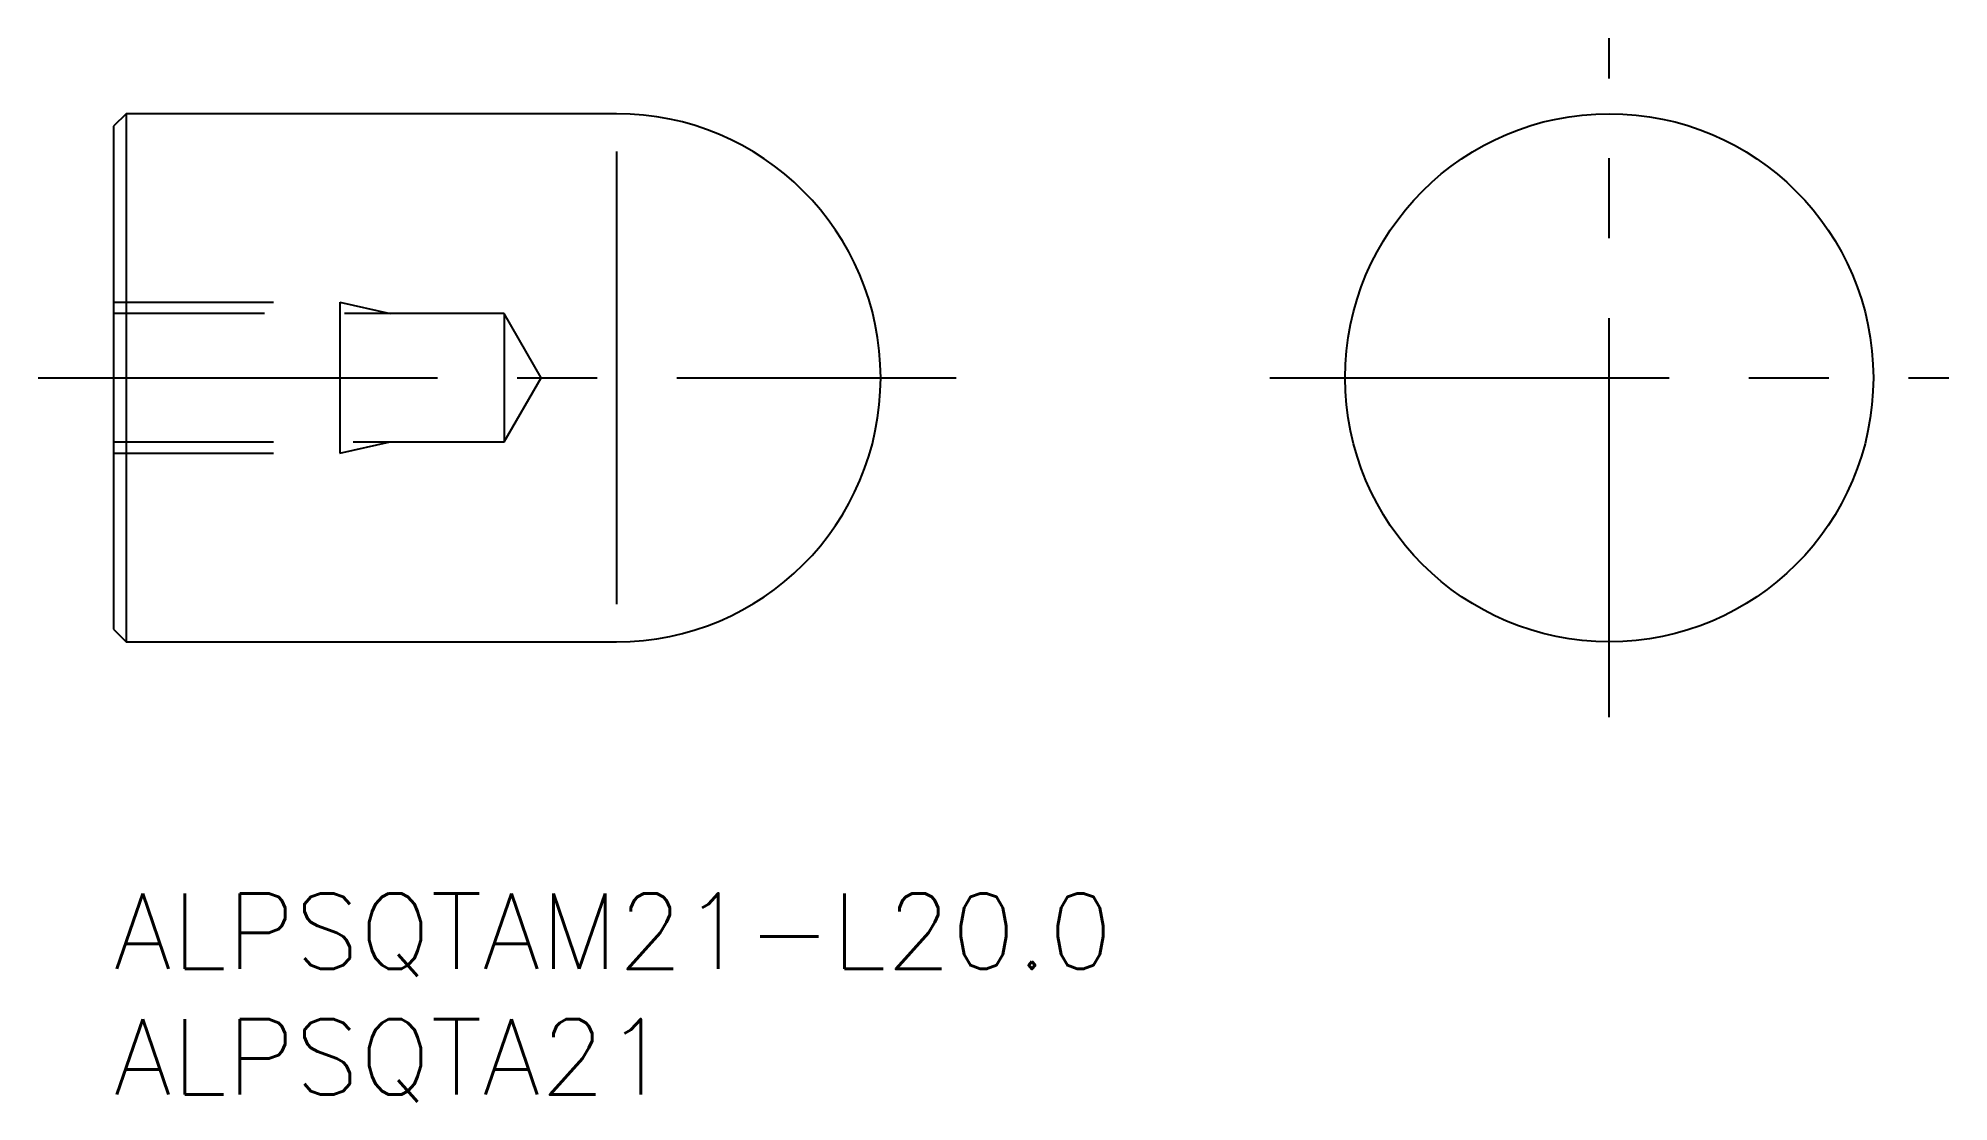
# Model space of a CAD drawing. Extents: x -3 to 73, y -8.3 to 34.
import ezdxf

# ---------------------------------------------------------------- set-up
doc = ezdxf.new("R2010")
doc.units = 0
doc.header["$LTSCALE"] = 0.5
doc.linetypes.add('CENTER', pattern=[50.8, 31.75, -6.35, 6.35, -6.35])
doc.linetypes.add('DASHED', pattern=[19.05, 12.7, -6.35])
for name, color, linetype in [('MSM_CENTER', 1, 'CENTER'), ('MSM_CONTINUOUS', 7, 'CONTINUOUS'), ('MSM_DASHED', 4, 'DASHED'), ('MSM_NARROW', 5, 'CONTINUOUS'), ('MSM_PART_NUMBER', 7, 'CONTINUOUS')]:
    doc.layers.add(name, color=color, linetype=linetype)
doc.styles.get("Standard").update_dxf_attribs({"font": 'txt.shx', "height": 3, "bigfont": 'bigfont.shx'})

# ---------------------------------------------------------------- blocks, each defined once
blk = doc.blocks.new('*U12')
at = {"layer": 'MSM_PART_NUMBER'}
blk.add_text('ALPSQTAM21-L20.0', height=3, dxfattribs=at).set_placement((0, -3))
blk = doc.blocks.new('*U13')
at = {"layer": 'MSM_PART_NUMBER'}
blk.add_text('ALPSQTA21', height=3, dxfattribs=at).set_placement((0, -8))

msp = doc.modelspace()

# ---------------------------------------------------------------- linework, layer by layer
at = {"layer": 'MSM_CENTER'}
for p, q in [((59.473, 7), (59.473, 34)), ((-3, 20.5), (33.5, 20.5)), ((45.973, 20.5), (72.973, 20.5))]:
    msp.add_line(p, q, dxfattribs=at)
at = {"layer": 'MSM_CONTINUOUS'}
for p, q in [((0.5, 31), (0, 30.5)), ((0, 30.5), (0, 10.5)), ((20, 31), (0.5, 31)), ((0.5, 31), (0.5, 10)), ((0, 10.5), (0.5, 10)), ((0.5, 10), (20, 10))]:
    msp.add_line(p, q, dxfattribs=at)
msp.add_circle((59.473, 20.5), 10.5, dxfattribs=at)
msp.add_arc((20, 20.5), 10.5, 270, 90, dxfattribs=at)
at = {"layer": 'MSM_DASHED'}
for p, q in [((0, 23.5), (9, 23.5)), ((15.528, 23.05), (0, 23.05)), ((9, 23.5), (9, 17.5)), ((9, 23.5), (11, 23.05)), ((17, 20.5), (15.528, 23.05)), ((15.528, 23.05), (15.528, 17.95)), ((15.528, 17.95), (17, 20.5)), ((0, 17.95), (15.528, 17.95)), ((0, 17.5), (9, 17.5)), ((9, 17.5), (11, 17.95))]:
    msp.add_line(p, q, dxfattribs=at)
at = {"layer": 'MSM_NARROW'}
msp.add_line((20, 29.5), (20, 11.5), dxfattribs=at)

# ---------------------------------------------------------------- block references
at = {"layer": 'MSM_CONTINUOUS'}
for name in ['*U12', '*U13']:
    msp.add_blockref(name, (0, 0), dxfattribs=at)

doc.saveas('drawing.dxf')
